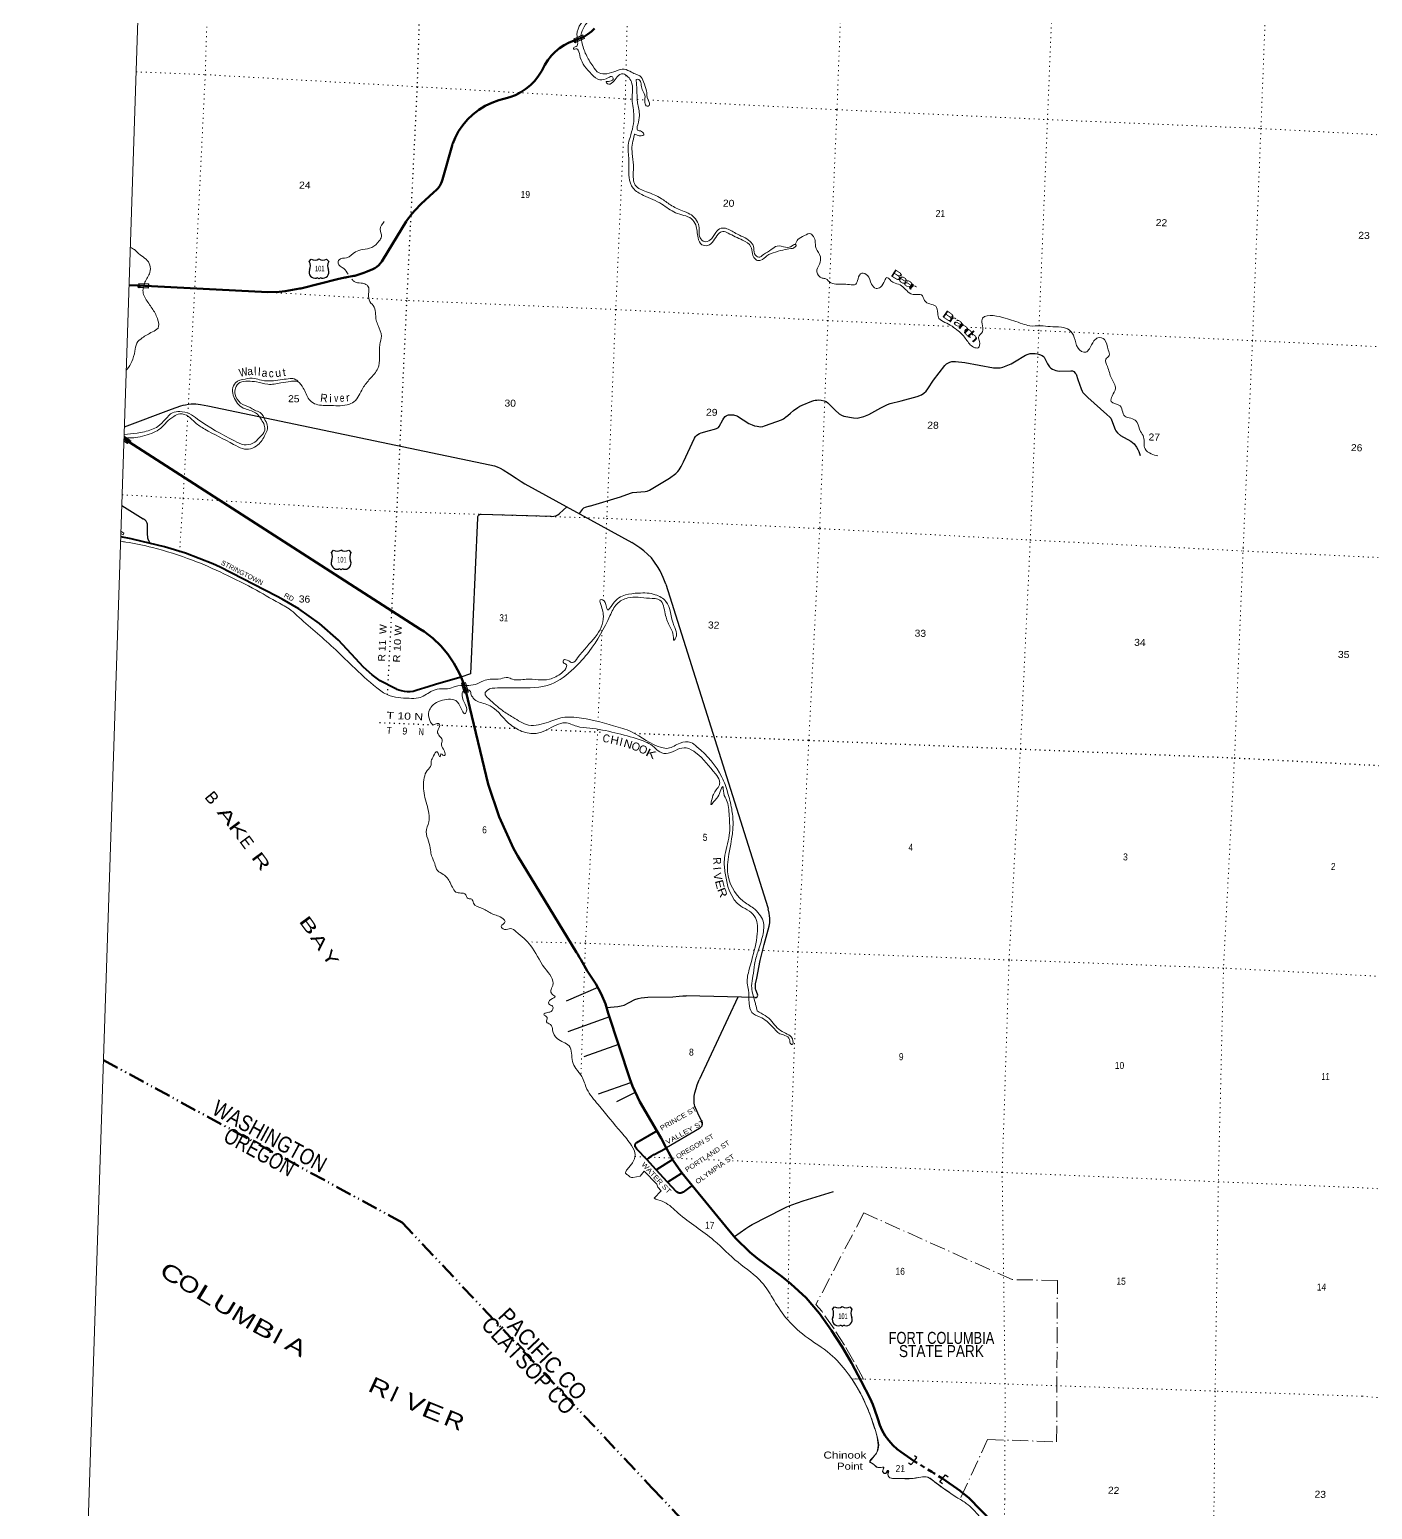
# Model space of a CAD drawing. Header units: feet. Extents: x -762378 to -505285, y -497909 to -353855.
# Drawn here: x -762378 to -728834, y -446246 to -409273 of the extents above; entities that cross this region are included whole.
import ezdxf
from ezdxf.enums import TextEntityAlignment as Align

# ---------------------------------------------------------------- set-up
doc = ezdxf.new("R2010")
doc.units = ezdxf.units.FT
doc.header["$LTSCALE"] = 80
doc.header["$PDMODE"] = 32
doc.header["$PDSIZE"] = 40
for name, pattern in [('DASH_DOUBLE_DOT', [9.2, 5, -1.2, 0.3, -1.2, 0.3, -1.2]), ('DOT_DASHED', [7.7, 5, -1.2, 0.3, -1.2]), ('DOTTED', [1.5, 0.3, -1.2]), ('SHORT_DASHED', [2.7, 1.5, -1.2])]:
    doc.linetypes.add(name, pattern=pattern)
for name, color, linetype, lineweight in [('10', 7, 'DASH_DOUBLE_DOT', 70), ('16', 7, 'Continuous', 25), ('20', 7, 'Continuous', 70), ('26', 7, 'Continuous', 40), ('29', 7, 'Continuous', 25), ('36', 7, 'Continuous', 13), ('39', 7, 'Continuous', 13), ('4', 7, 'Continuous', 13), ('44', 7, 'DOT_DASHED', 13), ('55', 7, 'DOTTED', 100), ('57', 7, 'Continuous', 13), ('6', 7, 'DOTTED', 25), ('7', 7, 'DOTTED', 13)]:
    doc.layers.add(name, color=color, linetype=linetype, lineweight=lineweight)
for name, color, linetype in [('12', 7, 'Continuous'), ('27', 7, 'Continuous'), ('41', 7, 'Continuous'), ('42', 7, 'Continuous')]:
    doc.layers.add(name, color=color, linetype=linetype)

msp = doc.modelspace()

# ---------------------------------------------------------------- linework, layer by layer
at = {"layer": '10'}
for points in [[(-760532.23, -435021.66), (-753074.72, -439073.35), (-746830.91, -445703.24)], [(-746830.91, -445703.24), (-742837.59, -449925.25), (-729348.9, -451678)]]:
    msp.add_lwpolyline(points, dxfattribs=at)
at = {"layer": '16'}
for p, q in [((-755392.61, -415068.22), (-755341.3, -415009.46)), ((-755149.54, -415003.49), (-755149.82, -415003.69)), ((-754957.45, -415009.37), (-754906.06, -415068.22)), ((-754839.44, -422340.03), (-754788.13, -422281.27)), ((-754596.37, -422275.3), (-754596.65, -422275.5)), ((-754404.28, -422281.18), (-754352.89, -422340.03)), ((-742321.02, -441241.19), (-742269.71, -441182.43)), ((-742077.95, -441176.46), (-742078.23, -441176.66)), ((-741885.86, -441182.34), (-741834.47, -441241.19))]:
    msp.add_line(p, q, dxfattribs=at)
for centre, radius, start, end in [((-755585.59, -415178.85), 222.05, 332.97043, 29.75871), ((-755250.22, -414851.8), 182.07, 239.97227, 303.45418), ((-755048.44, -414852.3), 181.52, 236.33975, 300.08743), ((-755048.45, -414851.8), 182.07, 236.54582, 236.59441), ((-754713.09, -415178.85), 222.05, 150.24129, 207.02957), ((-755246.4, -415333.75), 151.42, 159.09177, 283.81923), ((-755052.28, -415333.75), 151.42, 256.18077, 20.90823), ((-754693.23, -422605.56), 151.42, 159.09177, 283.81923), ((-755032.42, -422450.66), 222.05, 332.97043, 29.75871), ((-754697.05, -422123.61), 182.07, 239.97227, 303.45418), ((-754495.27, -422124.11), 181.52, 236.33975, 300.08743), ((-754495.28, -422123.61), 182.07, 236.54582, 236.59441), ((-754499.11, -422605.56), 151.42, 256.18077, 20.90823), ((-754159.92, -422450.66), 222.05, 150.24129, 207.02957), ((-742514, -441351.82), 222.05, 332.97043, 29.75871), ((-742178.63, -441024.77), 182.07, 239.97227, 303.45418), ((-741976.85, -441025.27), 181.52, 236.33975, 300.08743), ((-741976.86, -441024.77), 182.07, 236.54582, 236.59441), ((-741641.5, -441351.82), 222.05, 150.24129, 207.02957), ((-742174.81, -441506.72), 151.42, 159.09177, 283.81923), ((-741980.69, -441506.72), 151.42, 256.18077, 20.90823)]:
    msp.add_arc(centre, radius, start, end, dxfattribs=at)
for centre, major_axis, start_param, end_param in [((-755191.06, -415532.57), (-19.56, 51.67), 4.95877769, 6.28318531), ((-755107.61, -415532.57), (19.56, 51.67), 0, 1.32637542), ((-754637.89, -422804.38), (-19.56, 51.67), 4.95877769, 6.28318531), ((-754554.44, -422804.38), (19.56, 51.67), 0, 1.32637542), ((-742119.47, -441705.54), (-19.56, 51.67), 4.95877769, 6.28318531), ((-742036.02, -441705.54), (19.56, 51.67), 0, 1.32637542)]:
    msp.add_ellipse(centre, major_axis=major_axis, ratio=0.929097, start_param=start_param, end_param=end_param, dxfattribs=at)
at = {"layer": '20', "linetype": 'SHORT_DASHED'}
msp.add_line((-739567.79, -445477.49), (-739572.22, -445474.73), dxfattribs=at)
at = {"layer": '20'}
for points in [[(-759892.66, -415655.3), (-759654.49, -415667.45), (-756428.19, -415831.92), (-756146.27, -415822.66), (-755994.2, -415805.31), (-755625.01, -415744.01), (-755603.4, -415739.18), (-754684.9, -415508.53), (-754500.55, -415469.5), (-754475.85, -415464.27), (-754450.55, -415459.75), (-754281.64, -415429.52), (-754281.4, -415429.46), (-754256.54, -415423.48), (-754231.4, -415415.65), (-754029.69, -415352.81), (-753942.59, -415318.53), (-753805.83, -415258.24), (-753753.12, -415230.08), (-753703.63, -415196.58), (-753657.93, -415158.08), (-753616.49, -415115.01), (-753579.79, -415067.85), (-753553.85, -415027.1), (-752971.11, -414071.84), (-752959.04, -414053.35), (-752822.56, -413869.51), (-752757.15, -413794.01), (-752599.41, -413625.99), (-752286.87, -413344.08), (-752276.02, -413335.24), (-752222.84, -413286.12), (-752175.1, -413231.71), (-752133.3, -413172.61), (-752097.91, -413109.46), (-752080.07, -413067.96), (-752069.28, -413042.88), (-752062.33, -413017.96), (-751826.13, -412170.94), (-751819.15, -412145.91), (-751808.89, -412120.94), (-751748.82, -411974.81), (-751660.97, -411811.97), (-751556.59, -411659.21), (-751436.81, -411518.19), (-751302.94, -411390.47), (-751156.46, -411277.44), (-750998.96, -411180.34), (-750832.18, -411100.24), (-750657.94, -411038.01), (-750527.57, -411004.36), (-750381.92, -410963.69), (-750241.32, -410908.02), (-750107.31, -410837.95), (-749981.35, -410754.27), (-749864.83, -410657.87), (-749759.03, -410549.83), (-749665.1, -410431.31), (-749584.08, -410303.63), (-749525.95, -410188.79), (-749504.54, -410149.76), (-749429.52, -410032.91), (-749342.69, -409924.55), (-749245.01, -409825.86), (-749137.55, -409737.92), (-749021.48, -409661.69), (-748898.09, -409598.02), (-748533.2, -409450.4), (-748435.94, -409390.99), (-748345.43, -409321.74), (-748262.64, -409243.41)], [(-751600.26, -425452.72), (-751645.8, -425342.86), (-751776.36, -425102.57), (-751931.32, -424877.25), (-752108.99, -424669.36), (-752307.41, -424481.18), (-752524.42, -424314.78), (-752620.15, -424252.07), (-760019.49, -419495.89)], [(-746706.66, -436788.42), (-747131.79, -436058.83), (-747315.95, -435671.52), (-747386.12, -435489.34), (-747922.52, -433844.32), (-747994.67, -433613.57), (-748098.06, -433367.36), (-748234.93, -433116.09), (-748448.85, -432792.11), (-748450.16, -432790.06), (-748609.45, -432508.13), (-748624.22, -432481.99), (-748637.5, -432458.13), (-748683.51, -432377.61), (-748697.93, -432352.36), (-748713.06, -432327.61), (-750182.7, -429922.58), (-750287.41, -429737.15), (-750651.01, -428937.95), (-750923.66, -428124.66), (-751426.65, -426010.14), (-751468.17, -425839.57), (-751535.18, -425603.53), (-751600.26, -425452.72)], [(-746473.83, -437214.49), (-746599.52, -436972.3), (-746706.66, -436788.42)], [(-746317.45, -437501.49), (-746421.89, -437318.65), (-746435.95, -437290.31), (-746445.5, -437269.09), (-746473.83, -437214.49)], [(-746080.94, -437833.68), (-746128.15, -437775.6), (-746286.99, -437554.82), (-746317.45, -437501.49)], [(-740283.7, -445036.68), (-740614.81, -444804.1), (-740702.56, -444738.56), (-740814.44, -444638.03), (-740915.2, -444526.36), (-741003.73, -444404.77), (-741079.07, -444274.59), (-741140.39, -444137.25), (-741190.26, -443983.33), (-741270.3, -443738.52), (-741312.82, -443622.54), (-741383.87, -443472.69), (-741606.65, -443040.07), (-741850.11, -442583.08), (-742082.8, -442183.18), (-742344.64, -441774.35), (-742642.2, -441350.57), (-742982.43, -440960.22), (-743361.59, -440607.57), (-743586.26, -440430.35), (-744197.41, -439972.78), (-744384.17, -439821.94), (-744743.22, -439467.12), (-744917.74, -439264.6), (-745822.42, -438151.69), (-746080.94, -437833.68)], [(-738913.43, -445958.51), (-739113.33, -445794.26), (-739127.71, -445783.07), (-739572.22, -445474.73)], [(-737726.68, -447177.41), (-738913.43, -445958.51)]]:
    msp.add_lwpolyline(points, dxfattribs=at)
at = {"layer": '20', "linetype": 'SHORT_DASHED'}
msp.add_lwpolyline([(-739572.22, -445474.73), (-739787.67, -445340.36), (-739811.98, -445325.19), (-739837.67, -445309.4), (-740253.34, -445053.82), (-740283.7, -445036.68)], dxfattribs=at)
at = {"layer": '26'}
for p, q in [((-746725.81, -437761.06), (-746961.18, -437507.51)), ((-746440.18, -438068.75), (-746725.81, -437761.06))]:
    msp.add_line(p, q, dxfattribs=at)
for points in [[(-751600.26, -425452.72), (-751633.42, -425462.23), (-752237.55, -425635.45), (-752425.19, -425691.24), (-752693.7, -425781.29), (-752718.58, -425789.63), (-752743.7, -425795.97), (-752798.92, -425808.48), (-752870.36, -425816.95), (-752942.3, -425817.9), (-753013.94, -425811.33), (-753084.5, -425797.31), (-753153.21, -425775.99), (-753194.31, -425758.34), (-753219.19, -425747.66), (-753244.31, -425734.81), (-753616.93, -425544.17), (-753819.86, -425397.85), (-754039.73, -425204.32), (-754238.16, -424988.87), (-754665.33, -424526.08), (-755138.53, -424110.49), (-755652.58, -423746.63), (-756070.23, -423505.55), (-756212.29, -423430.06), (-757616.09, -422706.57), (-757802.68, -422619.53), (-758480.29, -422357.3), (-759010.19, -422192.09), (-759773.55, -422010.07), (-759840.5, -421998.08), (-760100.67, -421949.6)], [(-746961.18, -437507.51), (-747205.46, -437244.35), (-747228.71, -437219.31), (-747245.42, -437194.35), (-747246.11, -437192.98), (-747249.55, -437183.87), (-747252.01, -437174.46), (-747253.48, -437164.84), (-747253.94, -437155.11), (-747253.37, -437145.4), (-747251.8, -437135.79), (-747249.22, -437126.4), (-747245.68, -437117.34), (-747241.22, -437108.69), (-747235.87, -437100.56), (-747229.7, -437093.03), (-747222.78, -437086.18), (-747215.18, -437080.1), (-747206.99, -437074.85), (-746734.07, -436804.11), (-746706.66, -436788.42)], [(-746961.18, -437507.51), (-746936.41, -437486.71), (-746904.97, -437460.31), (-746846.44, -437416.16), (-746783.61, -437378.38), (-746776.39, -437374.59), (-746493.97, -437225.15), (-746473.83, -437214.49)], [(-746725.81, -437761.06), (-746699.67, -437744.45), (-746343.95, -437518.33), (-746317.45, -437501.49)], [(-746440.18, -438068.75), (-746414.64, -438052.04), (-746105.01, -437849.43), (-746080.94, -437833.68)], [(-745822.42, -438151.69), (-745850.54, -438172.49), (-746053.06, -438322.27), (-746053.89, -438322.79), (-746066.46, -438329.75), (-746079.7, -438335.36), (-746093.45, -438339.55), (-746107.56, -438342.28), (-746121.88, -438343.53), (-746136.25, -438343.27), (-746150.51, -438341.51), (-746164.51, -438338.27), (-746178.1, -438333.58), (-746191.12, -438327.5), (-746203.44, -438320.09), (-746214.91, -438311.43), (-746440.18, -438068.75)]]:
    msp.add_lwpolyline(points, dxfattribs=at)
at = {"layer": '29'}
for p, q in [((-750005.96, -420621.77), (-747331.92, -422088.66)), ((-748391.08, -421176.9), (-747620.89, -420945.43)), ((-760075.41, -421166.37), (-759537.86, -421492.84)), ((-749347.81, -421441.88), (-751097.09, -421390.22)), ((-748186.1, -433203.14), (-748973.11, -433544.66)), ((-744254.06, -433457.8), (-745977.02, -433411.05)), ((-744687.57, -433446.71), (-745648.87, -435514.77)), ((-747894.5, -433938.47), (-748931.62, -434311.04)), ((-747670.38, -434628.62), (-748534.75, -434941.32)), ((-747365.14, -435588.8), (-748176.41, -435872.09)), ((-747252.46, -435825.96), (-747714.46, -436063.34)), ((-745647.05, -436728.57), (-746468.97, -437211.92))]:
    msp.add_line(p, q, dxfattribs=at)
for points in [[(-741113.96, -418727.12), (-740948.96, -418638.81), (-740879.6, -418612.52), (-740602.16, -418545.23), (-740207, -418444.3), (-740099.81, -418401.19), (-740038.85, -418359.14), (-739984.2, -418310.77), (-739937.96, -418250.84), (-739795.03, -418032.15), (-739517.59, -417662.05), (-739471.35, -417622.1), (-739425.11, -417595.81), (-739389.37, -417580.05), (-739341.03, -417569.53), (-739250.65, -417569.53), (-739013.14, -417594.76), (-738298.5, -417720.93), (-738168.18, -417727.24), (-738130.34, -417721.99), (-738063.09, -417704.11), (-737861.31, -417620), (-737775.13, -417572.69), (-737499.78, -417409.72), (-737432.52, -417381.33), (-737382.08, -417368.72), (-737340.04, -417364.51), (-737255.97, -417367.66), (-737197.11, -417375.03), (-737146.67, -417387.64), (-737079.41, -417418.13), (-737052.08, -417442.32), (-737037.37, -417461.24), (-736953.29, -417620), (-736896.54, -417697.81), (-736862.91, -417729.35), (-736827.18, -417754.58), (-736745.21, -417790.33), (-736703.17, -417800.85), (-736659.03, -417805.04), (-736364.77, -417796.63), (-736326.94, -417802.95), (-736295.41, -417815.57), (-736255.47, -417855.51), (-736236.55, -417882.86), (-736188.21, -418015.33), (-736112.54, -418250.84), (-736087.33, -418303.42), (-736064.21, -418337.06), (-735994.84, -418419.07), (-735946.5, -418465.34), (-735465.16, -418890.09), (-735393.7, -418954.24), (-735366.38, -418983.68), (-735347.46, -419024.67), (-735262.84, -419262.07), (-735243.92, -419298.88), (-735200.33, -419349.57), (-735128.86, -419411.59), (-734864.03, -419557.75), (-734826.19, -419588.23), (-734788.36, -419625.04), (-734725.3, -419709.15), (-734691.67, -419765.93), (-734666.45, -419815.33), (-734632.82, -419916.27)], [(-747620.89, -420945.43), (-747364.95, -420852.01), (-747318.71, -420838.35), (-746999.22, -420813.11), (-746948.78, -420803.64), (-746896.23, -420780.51), (-746805.85, -420729), (-746393.88, -420476.66), (-746234.14, -420363.11), (-746181.59, -420314.74), (-746150.06, -420274.79), (-746097.51, -420188.58), (-746040.77, -420072.92), (-745771.73, -419484.14), (-745743.35, -419443.66), (-745719.18, -419415.8), (-745687.65, -419391.09), (-745645.61, -419366.38), (-745598.32, -419350.08), (-745393.39, -419290.68), (-745267.27, -419257.03), (-745221.03, -419242.84), (-745197.91, -419230.75), (-745170.59, -419213.4), (-745149.57, -419189.74), (-745057.09, -419021.52), (-745032.91, -418978.41), (-745000.33, -418940.56), (-744975.11, -418919.53), (-744947.79, -418903.76), (-744919.41, -418898.5), (-744874.22, -418896.4), (-744794.35, -418900.61), (-744768.08, -418904.81), (-744737.6, -418912.17), (-744713.43, -418920.58), (-744692.41, -418932.15), (-744409.71, -419114.04), (-744330.88, -419148.74), (-744265.72, -419171.87), (-744204.77, -419184.49), (-744122.8, -419195), (-744065, -419189.74), (-744017.7, -419176.08), (-743854.81, -419114.04), (-743597.33, -419021.52), (-743547.93, -418995.76), (-743510, -418972.76), (-743494.24, -418960.14), (-743437.58, -418916.38), (-743372.43, -418855.4), (-743291.03, -418787.28), (-743190.61, -418715.04), (-743134.91, -418683.49), (-743081.32, -418659.83), (-742840.65, -418559.96), (-742791.26, -418543.65), (-742753.43, -418533.67), (-742712.44, -418528.93), (-742673.56, -418526.83), (-742604.19, -418531.57), (-742530.63, -418545.76), (-742475.98, -418567.31), (-742433.94, -418597.28), (-742257.38, -418777.59), (-742154.39, -418871.17), (-742099.74, -418907.97), (-742038.79, -418928.99), (-741793.92, -418974.21), (-741702.49, -418979.46), (-741634.18, -418965.8), (-741537.49, -418936.36), (-741416.63, -418886.94), (-741113.96, -418727.12)], [(-760009.41, -419199.26), (-758829.84, -418759.48), (-758604.23, -418677.06)], [(-758604.23, -418677.06), (-758539.42, -418658.62), (-758484.77, -418647.06), (-758405.96, -418632.34), (-758340.8, -418624.46), (-758278.8, -418623.93), (-758223.1, -418626.03), (-758166.35, -418630.24), (-758110.37, -418636.81)], [(-758110.37, -418636.81), (-757925.38, -418669.53), (-750878.42, -420143.4)], [(-750878.42, -420143.4), (-750767.9, -420174.7), (-750698.54, -420197.83), (-750620.77, -420231.47), (-750549.31, -420271.43), (-750393.77, -420372.36), (-750221.42, -420483.8), (-750097.42, -420567.91), (-750005.96, -420621.77)], [(-751192.89, -421467.53), (-751365.02, -425369.27), (-751608.42, -425455.06)], [(-751097.09, -421390.22), (-751124.69, -421391.92), (-751138.88, -421393.77), (-751152.01, -421399.81), (-751165.15, -421409.54), (-751173.03, -421418.21), (-751183.01, -421431.62), (-751189.85, -421448.17), (-751192.89, -421467.53)], [(-749347.81, -421441.88), (-749281.86, -421432.92), (-749229.32, -421420.31), (-749180.97, -421395.07), (-749136.83, -421361.43), (-748957.47, -421196.94)], [(-748391.08, -421176.9), (-748501.02, -421214.75), (-748537.8, -421231.05), (-748561.97, -421248.4), (-748577.74, -421264.7), (-748647.39, -421367.04)], [(-759369.19, -422106.49), (-759410.61, -422029.32), (-759420.07, -422004.09), (-759425.33, -421976.75), (-759433.74, -421856.89), (-759433.74, -421650.82), (-759436.89, -421627.16), (-759443.19, -421604.03), (-759469.47, -421558.3), (-759494.69, -421528.33), (-759537.86, -421492.84)], [(-746487.98, -423129.03), (-746547.32, -422962.18), (-746580.95, -422884.38), (-746627.19, -422791.85), (-746675.53, -422709.84), (-746782.73, -422554.24), (-746845.78, -422474.33), (-746938.27, -422377.6), (-747032.85, -422293.49), (-747133.74, -422217.79), (-747331.92, -422088.66)], [(-746487.98, -423129.03), (-743937.61, -431210.79), (-743930.95, -431237.01)], [(-744254.06, -433457.8), (-744227.87, -433453.11), (-744206.86, -433436.3), (-744196.35, -433421.57), (-744190.05, -433394.24), (-744192.14, -433368.99), (-744236.29, -433268.07), (-744241.54, -433243.88), (-744244.69, -433209.18), (-744244.69, -433172.38), (-744240.49, -433116.67), (-744211.07, -432973.68), (-744126.99, -432532.09), (-744030.31, -432132.56), (-743904.19, -431669.94), (-743895.78, -431634.71), (-743889.48, -431591.08), (-743885.27, -431540.08), (-743887.38, -431476.48), (-743893.67, -431418.12), (-743904.19, -431350.31), (-743930.95, -431237.01)], [(-747954.84, -433702.85), (-747680.26, -433682.32), (-747600.39, -433667.6), (-747528.92, -433644.47), (-747396.5, -433579.28), (-747259.88, -433509.89), (-747175.8, -433480.45), (-747098.03, -433465.73), (-746934.08, -433451.01), (-746305.61, -433436.29), (-746147.97, -433419.47), (-746059.69, -433411.06), (-745977.02, -433411.05)], [(-745647.05, -436728.57), (-745606.58, -436699.11), (-745592.02, -436681.49), (-745580.29, -436659.7), (-745574.15, -436637.33), (-745569.95, -436613.15), (-745569.95, -436591.07), (-745576.25, -436566.37), (-745649.81, -436423.38), (-745746.51, -436212.56), (-745761.21, -436168.94), (-745769.63, -436134.24), (-745776.99, -436093.23), (-745780.13, -436013.33), (-745780.13, -435967.6), (-745775.93, -435924.49), (-745759.11, -435836.69), (-745730.74, -435725.77), (-745700.26, -435634.82), (-745648.87, -435514.77)], [(-744766.94, -439430.24), (-744488.51, -439224.89), (-744408.64, -439173.37), (-744328.77, -439128.16), (-743559.47, -438732.82), (-743458.57, -438688.66), (-743336.66, -438638.19), (-743050.8, -438535.16), (-742294.11, -438303.84)]]:
    msp.add_lwpolyline(points, dxfattribs=at)
at = {"layer": '36'}
msp.add_lwpolyline([(-760097.62, -421861.57), (-760044.78, -421894.96), (-760020.59, -421857.26), (-760100.76, -421806.2)], dxfattribs=at)
at = {"layer": '39'}
msp.add_lwpolyline([(-747312.84, -437956.28), (-747122.93, -437917.25), (-747025.21, -437795.37), (-746705.38, -438122.79), (-746687.89, -438196.98), (-746600.53, -438284.92), (-746774.39, -438473.03), (-746734.73, -438492.18)], dxfattribs=at)
for points in [[(-749540.85, -399879.19), (-749466.86, -400273.85), (-749433.24, -400515.79), (-749389.2, -400743.95), (-749390.54, -401163.7), (-749333.88, -401518.74), (-749246.27, -401695.86), (-749181.5, -401826.16), (-749252.26, -401916.64), (-749405.05, -401920.53), (-749468.36, -401884.66), (-749531.02, -401824.71), (-749578.88, -401885.68), (-749652.1, -402140.79), (-749758.58, -402511.49), (-749744.99, -402750.87), (-749623.76, -403095.61), (-749610.72, -403578.02), (-749593.44, -403829.55), (-749431.02, -404137.25), (-749227.32, -404478.2), (-748989.59, -404749.78), (-748991.35, -404962.64), (-749098.97, -405301.17), (-749182.44, -405564.03), (-749293.43, -405878.37), (-749317.82, -406185.02), (-749298.19, -406350.25), (-749281.45, -406547.54), (-749370.24, -406858.46), (-749465.43, -407183.27), (-749443.05, -407394.78), (-749256.1, -407687.07), (-749031.55, -407851.84), (-748763.31, -407887.24), (-748559.96, -407944.98), (-748394.6, -408069.97), (-748245.68, -408282.9), (-748229.43, -408498.26), (-748249.84, -408584.07), (-748293.84, -408576.85), (-748364.15, -408576.95), (-748329.49, -408632.12), (-748285.44, -408711.65), (-748377.53, -408847.74), (-748610.1, -409126.65), (-748703.93, -409401.28), (-748699.44, -409463.05)], [(-748604.13, -409422.65), (-748592.1, -409352.09), (-748488.18, -409150.04), (-748395.67, -409072.21), (-748333.82, -409087.95), (-748288.67, -409053.02), (-748292.95, -408988.63), (-748201.3, -408868.59), (-748105.74, -408678.37), (-748089.33, -408443.81), (-748106.73, -408270.61), (-748070.49, -408267.57), (-748034.24, -408264.54), (-748093.92, -408168.52), (-748193.9, -408077.43), (-748440.48, -407835.74), (-748703.02, -407738.23), (-749036.69, -407670.93), (-749282.89, -407489.51), (-749353.62, -407282.72), (-749218.6, -406971.04), (-749121.34, -406644.28), (-749085.52, -406508.67), (-749062.57, -406477.15), (-748994.1, -406545.29), (-748827.34, -406841.06), (-748751.02, -406989.75), (-748642.78, -406998.71), (-748527.6, -407048.04), (-748456.8, -407104.19), (-748417.84, -407075.12), (-748487.93, -406992.87), (-748644.78, -406924.34)], [(-748699.44, -409463.05), (-748690.76, -409582.4), (-748688.55, -409648.75), (-748721.97, -409696.04), (-748780.79, -409716.54), (-748793.98, -409758.36), (-748711.51, -409754.58), (-748678.14, -409783.6), (-748620.86, -409967.93), (-748338.88, -410385.33), (-748131.85, -410529.53), (-747919.37, -410473.03), (-747820.35, -410451.62), (-747799.3, -410490.35), (-747881.67, -410564.44), (-747976.46, -410577.94), (-747941.69, -410629.09), (-747807.94, -410586.53), (-747701.8, -410450.82), (-747553.18, -410378.52), (-747430.63, -410452.15), (-747345.67, -410578.98), (-747325.47, -411019.4), (-747280.21, -411424.35), (-747377.27, -411966.03), (-747424.76, -412161.58), (-747406.35, -412519.6), (-747404.44, -412967.55), (-747301.16, -413233.47), (-747044.92, -413415.17), (-746582.78, -413634.59), (-746241.09, -413850.74), (-746031.89, -413914.66), (-745845.36, -414000.07), (-745737.02, -414153.65), (-745679.43, -414474.57), (-745583.69, -414647.89), (-745439.53, -414665.86), (-745293.84, -414553.32), (-745174.67, -414381.81), (-745058.4, -414316.68), (-744930.95, -414358.3), (-744568.1, -414534.85), (-744361.56, -414697.12), (-744322.08, -414870.93), (-744217.92, -415030.42), (-744111.52, -415033.31), (-743959.92, -414924.94), (-743742.4, -414830.42), (-743499.59, -414766.71), (-743318.05, -414739.5)], [(-743318.05, -414739.5), (-743242.35, -414689.33), (-743229.38, -414655.54), (-743275.23, -414642.24), (-743332.47, -414678.85), (-743492.04, -414710.67), (-743704.19, -414680.81), (-743849.28, -414771.28), (-744047.49, -414894.45), (-744163.82, -414961.59), (-744265.87, -414872.45), (-744293.2, -414694.96), (-744380.05, -414564.06), (-744738.23, -414363.53), (-744991.98, -414238.14), (-745104.45, -414237.09), (-745237.83, -414339.93), (-745381.62, -414530.85), (-745519.28, -414569.3), (-745627.13, -414471.97), (-745659.49, -414183.87), (-745744.93, -414000.78), (-745882.3, -413880.56), (-746070.99, -413801.13), (-746368.25, -413650.45), (-746603.01, -413491.43), (-746964.18, -413326.98), (-747248.85, -413156.56), (-747294.9, -413002.66), (-747293.56, -412657.23), (-747323.97, -412371.19), (-747328.24, -412158.17), (-747282.48, -411952.53), (-747258.49, -411882.88), (-747202.99, -411910.5), (-747098.93, -411925.38), (-747038.05, -411902.93), (-747091.92, -411815.1), (-747191.53, -411784.27), (-747187.94, -411651.81), (-747143.48, -411420.02), (-747191.03, -411099.37), (-747207.93, -410759.47), (-747224.35, -410550.14), (-747221.53, -410520.09), (-747161.3, -410521.72), (-747101.85, -410625.77), (-747075.65, -410771.1), (-747009.04, -410907.48), (-747010.09, -411094.24), (-746950.36, -411188.26), (-746903.75, -411173.45), (-746927.94, -411028.18), (-746970.02, -410802.08), (-747040.37, -410581.24), (-747130.69, -410430.16), (-747218.1, -410393.64), (-747341.2, -410340.09), (-747521.92, -410262.88), (-747730.11, -410309.45), (-747956.91, -410375.6), (-748151.25, -410356.27), (-748311.24, -410181.2), (-748478.38, -409899.49), (-748580.24, -409581.39), (-748604.13, -409422.65)], [(-754423.86, -415386.92), (-754529.74, -415244.72), (-754670.79, -415112.34), (-754646.31, -415024.63), (-754458.09, -414973.5), (-754239.21, -414828.8), (-754052.78, -414769.58), (-753832.33, -414715.31), (-753643.06, -414551.73), (-753589.94, -414444.71), (-753619.22, -414265.15), (-753517.41, -414067.06)], [(-743250.95, -414645.09), (-743185.48, -414518.14), (-743024.11, -414420.08), (-742864.16, -414374.21), (-742817.01, -414413.65), (-742756.2, -414541.84), (-742731.48, -414741.35), (-742622.55, -414947.17), (-742649.64, -415131.22), (-742711.24, -415328.4), (-742578.76, -415480.62), (-742490.92, -415501.08), (-742361.04, -415601.02), (-742195.13, -415631.63), (-742070.55, -415630.99), (-741898.18, -415645.71), (-741737.15, -415634.02), (-741683.2, -415496.89), (-741587.05, -415358.9), (-741449.94, -415414.84), (-741343.3, -415630.64), (-741233.76, -415740.07), (-741122.32, -415704.93), (-741015.36, -415539.11), (-740963.21, -415468.22), (-740882.38, -415524.65), (-740793.89, -415595.34), (-740632.7, -415651.93), (-740367.46, -415872.03), (-740241.53, -415895.54), (-740099.05, -415901.41), (-740018.5, -416042.19), (-739886.23, -416128.13), (-739743.1, -416184.23), (-739691.68, -416362.38), (-739662.94, -416487.69), (-739512.98, -416588.17), (-739179.27, -416802.09), (-738982.07, -417012.32), (-738794.52, -417208.22), (-738678.36, -417221.41), (-738650.13, -417069.53), (-738671.17, -416956.48), (-738575.13, -416822.5), (-738583.73, -416621.42), (-738569.94, -416483.2), (-738307.06, -416420.03), (-738003.45, -416484.51), (-737577.27, -416622.61), (-737393.84, -416673.79), (-737114.63, -416675.34), (-736886.1, -416693.59), (-736599.14, -416705.39), (-736408.22, -416776.86), (-736280.73, -416965.1), (-736187.44, -417228.74), (-735995.43, -417334.38), (-735902.7, -417248.52), (-735790.91, -417052.71), (-735690.31, -416973.09), (-735526.84, -417019.7), (-735433.38, -417277.32), (-735407.03, -417416.63), (-735493.9, -417508.67), (-735454.53, -417686.49), (-735354.13, -417984.47), (-735248.57, -418240.41), (-735338.05, -418428.8), (-735357.81, -418564.84), (-735131.79, -418675.42), (-735071.8, -418833.71), (-734994.66, -418952.3), (-734823.05, -418995.12), (-734713.13, -419090.49), (-734624.82, -419315.84), (-734548.23, -419454.5), (-734514.07, -419750.68), (-734358.69, -419873.4), (-734197.34, -419923.97)], [(-759862.83, -414717.55), (-759760.3, -414771.38), (-759619.19, -414901.75), (-759469.4, -415008.25), (-759373.05, -415159.49), (-759373.94, -415340.24), (-759499.13, -415585.9), (-759535.82, -415726.4)], [(-755676.81, -418062.74), (-755540.87, -418230.09), (-755391.91, -418515.33), (-755262.13, -418619.28), (-754905.73, -418663.09), (-754447.31, -418649.42), (-754276.45, -418571.71), (-754054.35, -418234.27), (-753875.22, -418000.12), (-753679.33, -417740.31), (-753635.63, -417462.3), (-753628.98, -417143.13), (-753591.04, -416929.24), (-753670.39, -416670), (-753720.89, -416532.04), (-753733.19, -416393.12), (-753772.29, -416205.27), (-753875.1, -416069.91), (-753908.12, -415880.21), (-753924.98, -415686.94), (-753975.98, -415641.37), (-754097.56, -415605.93), (-754271.29, -415567.07), (-754328.92, -415506.23)], [(-759535.82, -415726.4), (-759544.07, -415761.43), (-759464.77, -416022.68), (-759298.66, -416268.22), (-759173.25, -416532.73), (-759170.55, -416729.64), (-759311.84, -416828.24), (-759564.97, -416976.03), (-759697.09, -417107.02), (-759746.81, -417310.54), (-759826.05, -417565.48), (-759942.76, -417759.49), (-759967.87, -417787.27)], [(-756584.53, -419022.09), (-756686.69, -418884.67), (-756889.72, -418780.35), (-757041, -418727.67), (-757278.51, -418448.07), (-757307.68, -418264.5), (-757230.79, -418095.86), (-756993.24, -418003.89), (-756757.92, -417987.49), (-756589.17, -418031.14), (-756281.24, -418047.31), (-755867.9, -417992.24), (-755724.02, -418020.25), (-755678.88, -418059.64), (-755723.1, -418060.45), (-755863.79, -418062.65), (-756099.92, -418102.44), (-756428.23, -418133.71), (-756707.8, -418071.89), (-756924.45, -418059.98), (-757122.16, -418090.77), (-757234.43, -418230.33), (-757242.75, -418388.78), (-757107.94, -418603.34), (-756869.43, -418716.96), (-756757.86, -418780.35), (-756622.2, -418841.47), (-756492.96, -419038.24)], [(-756492.96, -419038.24), (-756432.83, -419192.08), (-756490.41, -419389.36), (-756674.2, -419647.5), (-756861.78, -419748.86), (-757056.45, -419741.57), (-757280.63, -419637.07), (-758003.56, -419255.91), (-758242.17, -419090.76), (-758410.78, -418937.56), (-758626.07, -418875.48), (-758778.43, -418937.62), (-758955.1, -419081.46), (-759107.95, -419235.99), (-759281.53, -419339.74), (-759500.52, -419414.14), (-759735.02, -419468.03), (-759899.91, -419473.6), (-760019.39, -419485.08)], [(-760016.57, -419389.34), (-759693.77, -419354.67), (-759331.77, -419266.07), (-759174.96, -419187.97), (-758985.26, -419008.34), (-758810.1, -418846.38), (-758624.49, -418817.27), (-758388.75, -418865.85), (-758181.56, -419004.03), (-757260.17, -419549.25), (-757021.66, -419644.09), (-756797.63, -419605.98), (-756637.18, -419467.73), (-756503.64, -419284.56), (-756516.16, -419153.67), (-756584.53, -419022.09)], [(-760104.36, -422055.17), (-760094.17, -422057.3), (-759973.7, -422076.35), (-759307.24, -422213.26), (-758311.34, -422529.52), (-757522.97, -422868.26), (-756710.51, -423281.97), (-756055.56, -423651.23), (-755895.4, -423745.97), (-755702.92, -423907.85), (-754788.71, -424718), (-754316.78, -425168.67), (-753704.92, -425719.54), (-753428.5, -425897.77), (-752898.37, -425980.44), (-752660.99, -425968.81), (-752351.44, -425814.51), (-752140.6, -425743.91), (-751935.67, -425743.45), (-751747.23, -425684.29), (-751459.78, -425662.02)], [(-751459.78, -425662.02), (-751249.69, -425635.52), (-751042.26, -425542.73), (-750870.48, -425505.21), (-750604.95, -425492.33), (-750435.39, -425462.79), (-750315.98, -425504.19), (-749972.43, -425503.47), (-749391.88, -425505.16), (-749088.3, -425348.7), (-748963.28, -425183.38), (-748964.14, -425141.17), (-749046.88, -425080.68), (-749041.45, -425028.61), (-748911.39, -425048.2), (-748820.03, -425086.84), (-748688.23, -424967.89), (-748045.25, -423926.84), (-748069.16, -423771.53), (-748124.48, -423589.26), (-748124.7, -423522.97), (-748064.31, -423518.59), (-747968.78, -423699.94), (-747944.48, -423766.88), (-747816.37, -423635.78), (-747488.42, -423395.62), (-747167.81, -423352.1), (-746747, -423391.64), (-746484.36, -423559.45), (-746283.72, -424159.08), (-746214.72, -424358.13), (-746250.6, -424495.75), (-746279.74, -424533.12), (-746291.94, -424464.5), (-746400.36, -424154.01), (-746497.99, -423871.3), (-746634.1, -423525.26), (-746894.04, -423480.04), (-747436.28, -423473.36), (-747703.46, -423620.77), (-747880.25, -423917.25), (-748398.65, -424809.04), (-748783.96, -425238.46), (-749352.99, -425626.73), (-750193.27, -425720.43), (-750691.56, -425722.97), (-750948.31, -425782.29), (-751000.57, -425857.2), (-750907.91, -425996.29), (-750566.23, -426286.76), (-750305.54, -426452.51), (-749911.06, -426648), (-749412.81, -426573.14), (-749003.76, -426453.68), (-748710.61, -426459.63), (-747790.06, -426665.38), (-747340.18, -426818.18), (-746595.49, -427211.98), (-746427.19, -427228.6), (-746130.34, -427098.06), (-745862.8, -427085.23), (-745706.93, -427189.89), (-745082.77, -427954), (-744941.09, -428328.96), (-744839.66, -428744.81), (-744804.16, -429104.87), (-744941.1, -430137.12), (-744941.87, -430313.85), (-744555.9, -431045.38), (-744295.65, -431227.19), (-744055.22, -431547.05), (-744063.75, -431904.24), (-744188, -432320.09), (-744269.14, -432629.44), (-744307.42, -432920.07), (-744340.21, -433166.23), (-744265.99, -433533.67)], [(-751539.16, -425792.66), (-751562.17, -425823.88), (-751574.66, -425913.93), (-751496.17, -426130.97), (-751464.72, -426304.56), (-751492.4, -426362.05), (-751618.2, -426185.91), (-751782.37, -426016.75), (-751958.92, -426007.94), (-752331.19, -426178.61), (-752400.95, -426306.42), (-752378.19, -426536.9), (-752289.98, -426645.02), (-752198.19, -426608.03), (-752142.47, -426627.62), (-752187.52, -426807.16), (-752136.47, -426925.05), (-752074.74, -427019.11), (-752090.16, -427143.22), (-752012.1, -427302.01), (-752013.03, -427410.44), (-752052.96, -427401.33), (-752102.39, -427371.87), (-752122.36, -427441.62), (-752199.39, -427319.02), (-752284.48, -427419.15), (-752346.34, -427552.04), (-752346.84, -427644.42), (-752445, -427782.35), (-752520.27, -427965.1), (-752514.13, -428405.13), (-752403.87, -428858.04), (-752407.63, -429070.84), (-752472.54, -429316.13), (-752410.61, -429550.8), (-752364.45, -429775), (-752338.26, -429920.33)], [(-744410.75, -433527.92), (-744421.55, -433276.5), (-744450.78, -433094.94), (-744400.99, -432751.15), (-744340.14, -432522.94), (-744200.27, -431858.45), (-744247.87, -431465.49), (-744396.09, -431300.79), (-744609.63, -431174.48), (-745008.06, -430310.04), (-745018.99, -429972.31), (-744899.03, -429401.12), (-744900.52, -428917.23), (-744966.45, -428521.67), (-745037.44, -428354.32), (-745064.95, -428185.47), (-745124.48, -428306.38), (-745207.34, -428472.84), (-745292.32, -428568.96), (-745352.44, -428637.63), (-745341.69, -428537.49), (-745225.82, -428265.46), (-745146.05, -428139.08), (-745145.34, -428038.67), (-745245.27, -427871.26), (-745731.19, -427343.89), (-745976.96, -427220.73), (-746182.76, -427253.3), (-746422.59, -427355.26), (-746636.63, -427321.33), (-746777.95, -427198.99), (-747148.51, -427010.18), (-747758.66, -426840.97), (-748386.4, -426727.53), (-748708.57, -426680.62), (-749001.5, -426592.33), (-749220.05, -426650.68), (-749719.82, -426856.05), (-750080.08, -426806.1), (-750404.14, -426606.5), (-750953.77, -426131.63), (-751265.84, -426008.67), (-751321.1, -425937.19), (-751346.46, -425891.55), (-751376.88, -425791.39), (-751414.33, -425769.27), (-751539.16, -425792.66)], [(-752338.26, -429920.33), (-752259.01, -430109.27), (-752185.4, -430284.01), (-752043.42, -430382.26), (-751870.14, -430585.81), (-751698.12, -430835.52), (-751575.88, -430846.87), (-751506.11, -430866.84), (-751420.88, -430983.64), (-751334.83, -430996.01), (-751291.38, -431097.62), (-751063.95, -431230.33), (-750824.53, -431365.37), (-750550.6, -431487.29), (-750500.36, -431560.96), (-750598.03, -431680.83), (-750513.62, -431753.42), (-750362.46, -431735.43), (-750227.85, -431809.38), (-749857.69, -432160.88), (-749509.25, -432720.67), (-749310.12, -433155.9), (-749359.83, -433285.11), (-749329.83, -433364.26), (-749247.37, -433434.79), (-749355.73, -433504.15), (-749411.03, -433617.14), (-749312.17, -433676.06), (-749347.83, -433805.65), (-749432.86, -433829.45), (-749532.64, -433878.97), (-749446.43, -433959.64), (-749465.38, -434065.58), (-749366.75, -434132.53), (-749312.23, -434270.59), (-749199.45, -434482.54), (-748903.12, -434667.33), (-748837.59, -434843.85), (-748817.21, -435055.3), (-748731.56, -435230.36), (-748586.28, -435429.13), (-748454.19, -435744.04), (-748173.45, -436133.28), (-747593.73, -436831.91), (-747339.24, -437152.15), (-747251.2, -437387.53), (-747316.82, -437584.59), (-747381.5, -437673.22), (-747464.57, -437773.4), (-747488.51, -437841.04), (-747439.63, -437890.58), (-747366.82, -437946.78), (-747312.84, -437956.28)], [(-744200.51, -433792.67), (-743833.92, -434053.68), (-743703.66, -434213.88), (-743532.01, -434329.01), (-743381.61, -434413.43), (-743321.45, -434491.39), (-743331.28, -434631.72), (-743357.16, -434622.99), (-743394.1, -434503.48), (-743511.88, -434401.86), (-743635.31, -434360.35), (-743825.36, -434182.46), (-744130.31, -433945.21), (-744334.04, -433827.21), (-744402.27, -433602.41), (-744410.75, -433527.92)], [(-744265.99, -433533.67), (-744240.26, -433628.9), (-744200.51, -433792.67)], [(-746734.73, -438492.18), (-746525.85, -438568.15), (-746177.65, -438840.71), (-745282.1, -439523.81), (-744680.23, -440072.41), (-744085.14, -440574.62), (-743820.45, -440963.43), (-743492.08, -441448.36), (-743004.47, -441913.51), (-742375.84, -442364.42), (-741954.31, -442821.75), (-741840.49, -442979.91)], [(-741840.49, -442979.91), (-741626.64, -443332.78), (-741409.36, -443809.36), (-741239.18, -444305.38), (-741217.09, -444824.18), (-741304.62, -444940.31), (-741388.07, -445054.54), (-741293.35, -445117.37), (-741208.99, -445191.97), (-741102.59, -445194.85), (-741048.17, -445188.3), (-741061.53, -445310.46), (-741010.37, -445350.01), (-740925.94, -445273.96), (-740931.48, -445404.37), (-740892.64, -445453.63), (-740734.48, -445473.99), (-740302.49, -445471.65), (-740046.23, -445430.4), (-739926.11, -445445.71), (-739760.53, -445562.68), (-739518.29, -445741.99), (-739216.48, -445947.01)], [(-739216.48, -445947.01), (-738977.7, -446095.47), (-738803.68, -446245.38), (-738646.93, -446432.86), (-738486.16, -446682.67), (-738344.44, -446837.58), (-738044.51, -447133.88), (-737570.63, -447519.89), (-737333.23, -447635.66), (-737132.76, -447649.96), (-736470.8, -447746.92), (-736203.24, -447799.43), (-735755.91, -447947.86), (-734828.48, -448287.87), (-734187.92, -448488.49), (-733627.97, -448696.61), (-733317.09, -448776.57), (-732844.65, -448893.67), (-732650.91, -448929.83), (-732605.98, -448907.16), (-732663.03, -448869.26), (-732858.01, -448808.99), (-733046.84, -448744.89), (-733070.62, -448671.92), (-732978.99, -448696.86), (-732734.28, -448772.73), (-732401.11, -448909.56), (-732166.63, -448991.13), (-731953.07, -449035.94), (-731861, -449046.84), (-731853.69, -449006.95), (-731905.37, -448989.28), (-732080.72, -448943.66), (-732175.27, -448884.53), (-732156.24, -448855.03), (-732010.61, -448887.67), (-731778.4, -448977.2), (-731682.31, -448988.23), (-731625.4, -448967.94), (-731536.29, -449008.85), (-731392.26, -449091.61), (-730916.05, -449279.06), (-730861.26, -449324.91), (-730600.55, -449403.29), (-730592.01, -449387.51), (-730664.67, -449335.08), (-730843.27, -449265.28), (-731396.87, -449047.32), (-731427.71, -449006.23), (-731399.41, -449001.1), (-730670.9, -449278.7), (-730473.45, -449387.21), (-730423.88, -449533.22), (-730371.76, -449536.86), (-730298.55, -449446.85), (-730063.96, -449462.22), (-729619.49, -449574.44), (-729289.13, -449610.86)]]:
    msp.add_spline(points, degree=3, dxfattribs=at)
at = {"layer": '4'}
msp.add_lwpolyline([(-698866.92, -492927.01), (-730623.23, -491943.85), (-762378.16, -490917.02), (-757851.71, -353854.74)], dxfattribs=at)
at = {"layer": '44'}
for points in [[(-739110.89, -445952.18), (-738444.9, -444498.23), (-736721.99, -444556.72), (-736702.65, -440524.81), (-737829.15, -440504.75), (-741537.35, -438839.31), (-742736.32, -441128.44)], [(-741548.22, -442990.24), (-741784.58, -442546.58), (-742018.78, -442144.08), (-742282.34, -441732.56), (-742583.08, -441304.25), (-742736.32, -441128.44)], [(-741548.22, -442990.24), (-741839.94, -442980.71), (-741701.89, -443199.47), (-741611.37, -443361.16), (-741510.02, -443572.52), (-741387.86, -443861.96), (-741248.84, -444273.63), (-741195.03, -444456.98), (-741170.98, -444580.99), (-741167.05, -444642.5), (-741169.88, -444694.44), (-741177.82, -444737.22), (-741191.3, -444777.34), (-741225.76, -444836.44), (-741347.47, -444994.91), (-741380.37, -445041.02), (-741389.96, -445060.44), (-741388.17, -445068.61), (-741382.95, -445074.72), (-741367.04, -445084.55), (-741329.92, -445099.52), (-741302.83, -445111.37), (-741289.46, -445120.5), (-741235.52, -445175.7), (-741220.58, -445186.31), (-741204.28, -445193.7), (-741175.19, -445199.01), (-741112.71, -445195.33), (-741057.46, -445187.56), (-741045.53, -445188.97), (-741038.15, -445194.98), (-741038.04, -445208.05), (-741064.92, -445271.69), (-741068.19, -445286.31), (-741067.8, -445298.08), (-741063.34, -445308.27), (-741053.06, -445319.12), (-741018.12, -445345.88), (-741006.46, -445351.13), (-741002.55, -445350.8), (-740993.75, -445345.49), (-740985.98, -445336.69), (-740946.43, -445276.03), (-740937.6, -445269.93), (-740932.96, -445269.59), (-740922.66, -445278.16), (-740918.36, -445287.32), (-740916.57, -445299.92), (-740918.45, -445316.76), (-740928.88, -445353.3), (-740935.09, -445383.51), (-740933.38, -445399.51), (-740919.31, -445428.37), (-740908.91, -445442.43), (-740908.91, -445442.43), (-740898.2, -445450.98), (-740883.79, -445456.84), (-740845.75, -445466.67), (-740803.85, -445471.8), (-740645.95, -445475.62), (-740358.71, -445474.2), (-740249.73, -445466.07), (-740076.12, -445433.83), (-739987.01, -445428.32), (-739939.4, -445439.04), (-739873.73, -445478.92), (-739662.64, -445635.55), (-739489.9, -445762.27), (-739216.48, -445947.01)]]:
    msp.add_lwpolyline(points, dxfattribs=at)
at = {"layer": '55'}
for p in [(-748752.35, -409574.62), (-759653.83, -415693.91), (-759887.43, -419548.98), (-751563.4, -425605.86)]:
    msp.add_point(p, dxfattribs=at)
at = {"layer": '57'}
for p, q in [((-748783.79, -409501.06), (-748553.89, -409402.83)), ((-748742.53, -409597.61), (-748783.79, -409501.06)), ((-748742.53, -409597.61), (-748512.64, -409499.39)), ((-748553.89, -409402.83), (-748512.64, -409499.39)), ((-759655.07, -415718.89), (-759649.88, -415614.01)), ((-759655.07, -415718.89), (-759405.37, -415731.24)), ((-759649.88, -415614.01), (-759400.18, -415626.36)), ((-759400.18, -415626.36), (-759405.37, -415731.24)), ((-759930.65, -419616.3), (-760021.56, -419558.58)), ((-759873.93, -419527.94), (-760017.46, -419434.38)), ((-759873.93, -419527.94), (-759930.65, -419616.3)), ((-751587.44, -425612.74), (-751486.5, -425583.81)), ((-751587.44, -425612.74), (-751518.55, -425853.07)), ((-751417.62, -425824.14), (-751518.55, -425853.07)), ((-751486.5, -425583.81), (-751417.62, -425824.14))]:
    msp.add_line(p, q, dxfattribs=at)
for points in [[(-748558.1, -409413.32), (-748773.29, -409505.27), (-748738.31, -409587.11), (-748523.13, -409495.17)], [(-759646.67, -415711.29), (-759642.28, -415622.4), (-759408.57, -415633.95), (-759412.96, -415722.84)], [(-760014.47, -419552.97), (-760011.31, -419449.25), (-759884.98, -419530.35), (-759933.06, -419605.24)], [(-751491.98, -425593.71), (-751577.53, -425618.22), (-751513.06, -425843.16), (-751427.52, -425818.65)]]:
    msp.add_lwpolyline(points, close=True, dxfattribs=at)
at = {"layer": '57', "lineweight": 25}
for points in [[(-740420.1, -445078.77), (-740355.34, -445121.42), (-740283.7, -445036.68)], [(-740283.7, -445036.68), (-740212.02, -444951.89), (-740272.92, -444906.2)], [(-739575.73, -445604.67), (-739639.17, -445553.92), (-739572.22, -445474.73)], [(-739572.22, -445474.73), (-739495.85, -445384.39), (-739433.62, -445429.57)]]:
    msp.add_lwpolyline(points, dxfattribs=at)
at = {"layer": '6'}
for p, q in [((-753636.12, -426584.83), (-750224.44, -426732.15)), ((-749470.58, -426764.7), (-748111.01, -426823.41))]:
    msp.add_line(p, q, dxfattribs=at)
for points in [[(-752289.07, -399789), (-752322.8, -400118.6), (-752537.82, -405430.81), (-752698.86, -410700.86), (-752960.22, -416040.51), (-753209.86, -421318.2), (-753442.93, -425887.87)], [(-747263.37, -426854.09), (-742912.1, -427028.72), (-737626.44, -427248.47), (-732278.49, -427467.9), (-728591.09, -427663.08)]]:
    msp.add_lwpolyline(points, dxfattribs=at)
at = {"layer": '7'}
for p, q in [((-747197.86, -411018.11), (-747020.83, -411027.22)), ((-759655.57, -415665.78), (-759891.75, -415655.36)), ((-748079.55, -424282.14), (-748177.49, -426552.96)), ((-747255.76, -437427.65), (-746246.2, -437471.78)), ((-746094.4, -437478.42), (-745739.5, -437493.93)), ((-745415.64, -437508.09), (-745106.31, -437521.61)), ((-738016.36, -445988.21), (-738046.29, -447129.16))]:
    msp.add_line(p, q, dxfattribs=at)
for points in [[(-757543.56, -399675.65), (-757827.11, -405122.59), (-757990.32, -410398.61), (-758251.35, -415726.21), (-758424.42, -418850.43)], [(-741858.94, -400127.87), (-741885.83, -400674.39), (-742007.31, -405967.61), (-742209.53, -411274.72), (-742434.81, -416543.03), (-742640.05, -421739.58), (-742912.1, -427028.72), (-743182.08, -432315.91), (-743383.59, -437596.92), (-743435.4, -441527.82)], [(-738016.36, -445988.21), (-738008.52, -443111.59), (-738082.14, -437827.14), (-737909.98, -432517.21), (-737626.44, -427248.47), (-737380.33, -422026.91), (-737166.08, -416794.46), (-736950.73, -411521.85), (-736737.78, -406263.25), (-736525.68, -400962.44), (-736520.99, -400299.47)], [(-731202, -400469.22), (-731202.7, -401213.33), (-731417.07, -406524.12), (-731618.96, -411744.86), (-731828.99, -417043.72), (-732061.18, -422225.46), (-732278.49, -427467.9), (-732553.57, -432720.8), (-732682.33, -438060.02), (-732761.92, -443290.11), (-732790.86, -446152.55)], [(-747289.99, -404110.39), (-747362.98, -405707.82), (-747479.19, -410271.97)], [(-759716.58, -410327.81), (-757990.32, -410398.61), (-752698.86, -410700.86), (-747497.79, -411002.68), (-747338.58, -411010.87)], [(-747482.86, -410416.34), (-747497.79, -411002.68), (-747735, -416266.65), (-747958.91, -421484.79), (-748046.75, -423521.6)], [(-746928.97, -411031.94), (-742209.53, -411274.72), (-736950.73, -411521.85), (-731618.96, -411744.86), (-728091.09, -411933.15)], [(-739305.72, -416692.35), (-742434.81, -416543.03), (-747735, -416266.65), (-752960.22, -416040.51), (-758177.15, -415731.01), (-759401.4, -415676.99)], [(-728261.08, -417216.43), (-731828.99, -417043.72), (-737166.08, -416794.46), (-738863.93, -416713.44)], [(-758428.59, -418925.76), (-758542.65, -420984.7), (-758635.6, -422409.62)], [(-760066.92, -420894.43), (-758542.65, -420984.7), (-753209.86, -421318.2), (-747958.91, -421484.79), (-742640.05, -421739.58), (-737380.33, -422026.91), (-732065.98, -422299.66), (-728428.9, -422476.79)], [(-748186.69, -426766.31), (-748191.74, -426883.45), (-748491.94, -432099.52), (-748604.78, -435389.73)], [(-744281.57, -432271.11), (-748491.94, -432099.52), (-749933.56, -432066.73)], [(-728756.39, -432921.74), (-732553.57, -432720.8), (-737909.98, -432517.21), (-743182.08, -432315.91), (-744175.45, -432275.43)], [(-744822.87, -437534), (-743383.59, -437596.92), (-738082.14, -437827.14), (-732682.33, -438060.02), (-728924.15, -438217.29)], [(-713565.08, -438445.6), (-717244.95, -438416.62), (-722411.91, -438385.3), (-727740.52, -438303.28), (-728924.15, -438217.29)], [(-729090.69, -443418.19), (-732761.92, -443290.11), (-738008.52, -443111.59), (-741837.03, -442979.54)], [(-729090.69, -443418.19), (-727675.49, -443531.1), (-722906.33, -443793.68)], [(-732790.86, -446152.55), (-732855.91, -448680.65), (-732855.14, -448732.37)]]:
    msp.add_lwpolyline(points, dxfattribs=at)

# ---------------------------------------------------------------- texts
at = {"layer": '10'}
for s, width, p in [('WASHINGTON', 0.85, (-757851.62, -436350.23)), ('OREGON', 0.8, (-757568.15, -437033.09))]:
    msp.add_text(s, height=400, rotation=331.48, dxfattribs=dict(at, width=width)).set_placement(p)
at = {"layer": '12'}
for s, width, p in [('PACIFIC CO', 0.95, (-750701.17, -441441.29)), ('CLATSOP CO', 0.9, (-751122.06, -441658.65))]:
    msp.add_text(s, height=400, rotation=313.282, dxfattribs=dict(at, width=width)).set_placement(p)
at = {"layer": '16', "width": 0.6}
for p in [(-755129.74, -415315.26), (-754576.58, -422587.07), (-742058.16, -441488.23)]:
    msp.add_text('101', height=140, dxfattribs=at).set_placement(p, align=Align.CENTER)
at = {"layer": '27'}
for s, rotation, width, p in [('STRINGTOWN', 332.734, 1.05, (-757608.06, -422631.89)), ('RD', 332.014, 1.1, (-756037.38, -423443.74)), ('PRINCE ST', 29.79, 1.2, (-746586.68, -436783.75)), ('VALLEY ST', 28.885, 1.25, (-746444.24, -437131.75)), ('OREGON ST', 30.442, 1.1, (-746185.28, -437494.9)), ('PORTLAND ST', 33.199, 1.15, (-745954.18, -437824.14)), ('OLYMPIA ST', 35.486, 1.2, (-745695.49, -438124.32)), ('WATER ST', 312.87, 1.2, (-747102.38, -437636.65))]:
    msp.add_text(s, height=120, rotation=rotation, dxfattribs=dict(at, width=width)).set_placement(p)
at = {"layer": '41'}
for s, height, rotation, width, p in [('B', 200, 327.556, 1.65, (-740888.73, -415414)), ('e', 200, 328.637, 1.55, (-740700.24, -415537.68)), ('a', 200, 324.839, 1.75, (-740569.02, -415619.45)), ('r', 200, 323.853, 1.9, (-740435.43, -415727.74)), ('B', 200, 324.95, 1.7, (-739604.36, -416429.8)), ('r', 200, 329.6, 1.65, (-739426.68, -416553.34)), ('a', 200, 325.7, 1.7, (-739324.24, -416610.47)), ('n', 200, 318.529, 2, (-739202.75, -416700.71)), ('c', 200, 313.274, 2.2, (-739079.86, -416796.28)), ('h', 200, 312.622, 2, (-738981.54, -416900.87)), ('W', 200, 13, 0.85, (-757121.57, -417951.25)), ('a', 200, 5.794, 0.95, (-756932.1, -417911.39)), ('a', 200, 354.661, 0.95, (-756586.38, -417941.53)), ('c', 200, 2.198, 0.9, (-756399.43, -417963.01)), ('R', 200, 354.189, 0.95, (-755124.94, -418566.83)), ('v', 200, 359.308, 0.75, (-754769.47, -418580.38)), ('e', 200, 0.997, 0.75, (-754625.96, -418573.21)), ('C', 200, 349.544, 0.9, (-748076.51, -427064.42)), ('H', 200, 349.029, 1.1, (-747884.18, -427104.35)), ('N', 200, 343.453, 1.1, (-747556.48, -427188.33)), ('K', 200, 333.53, 1.4, (-747009.72, -427400.22)), ('A', 300, 309.5, 1.75, (-757711.01, -428833.26)), ('K', 300, 306.657, 1.7, (-757427.79, -429183.35)), ('R', 300, 306.657, 1.6, (-756853.32, -429955.25)), ('R', 200, 274.21, 0.95, (-745311.23, -429960.65)), ('E', 200, 284.508, 1.25, (-745260.17, -430543.48)), ('R', 200, 291.528, 1.25, (-745204.73, -430758.09)), ('B', 300, 306.303, 1.75, (-755666.31, -431550.21)), ('A', 300, 303.983, 1.55, (-755378.1, -431965.73)), ('Y', 300, 303.983, 1.45, (-755097.27, -432385.75)), ('C', 400, 325.895, 1.45, (-759166.93, -440364.76)), ('O', 400, 328.905, 1.25, (-758719.9, -440656.28)), ('L', 400, 328.905, 1.6, (-758262.74, -440931.99)), ('U', 400, 328.905, 1.4, (-757848.75, -441181.69)), ('M', 400, 328.905, 1.3, (-757375.42, -441467.16)), ('B', 400, 331.813, 1.55, (-756863.88, -441774.62)), ('I', 400, 331.813, 1.2, (-756348.9, -442050.58)), ('A', 400, 331.813, 1.4, (-756033.83, -442219.44)), ('R', 400, 334.988, 1.35, (-753952.74, -443273.93)), ('I', 400, 334.988, 1.1, (-753423.29, -443509.31)), ('V', 400, 334.988, 1.3, (-753052.78, -443672.1)), ('E', 400, 338.064, 1.45, (-752618.85, -443889.67)), ('R', 400, 338.064, 1.25, (-752065.22, -444112.62))]:
    msp.add_text(s, height=height, rotation=rotation, dxfattribs=dict(at, width=width)).set_placement(p)
for s, height, rotation, p in [('l', 200, 1.178, (-756768.27, -417909.6)), ('l', 200, 356.132, (-756675.18, -417920.16)), ('t', 200, 7.736, (-756042.73, -417934.68)), ('u', 200, 7.13, (-756232.75, -417957.42)), ('i', 200, 0.408, (-754892.36, -418589.02)), ('r', 200, 4.103, (-754467.53, -418564.87)), ('I', 200, 346.453, (-747658.35, -427154.93)), ('O', 200, 341.555, (-747362.59, -427248.48)), ('O', 200, 341.385, (-747181.19, -427321.85)), ('B', 300, 309.5, (-758021.54, -428456.56)), ('E', 300, 306.657, (-757150.43, -429556.03)), ('I', 200, 275.965, (-745305.56, -430204.49)), ('V', 200, 281.216, (-745302.04, -430363.21))]:
    msp.add_text(s, height=height, rotation=rotation, dxfattribs=at).set_placement(p)
at = {"layer": '42'}
for s, width, p in [('Chinook', 1.25, (-742547.31, -444975.18)), ('Point', 1.2, (-742205.88, -445254.04))]:
    msp.add_text(s, height=175, dxfattribs=dict(at, width=width)).set_placement(p)
at = {"layer": '44'}
for s, width, p in [('FORT COLUMBIA', 0.8, (-739599.14, -442110.18)), ('STATE PARK', 0.85, (-739599.15, -442439.98))]:
    msp.add_text(s, height=300, dxfattribs=dict(at, width=width)).set_placement(p, align=Align.CENTER)
at = {"layer": '6'}
for s, rotation, width, p in [('R 11  W', 87.08, 1.1, (-753502.14, -425065.06)), ('R 10 W', 87.08, 1.2, (-753126, -425090.95)), ('T 10 N', 357.527, 1.3, (-753462.59, -426491.27)), ('T', 357.527, 0.9, (-753462.88, -426867.95)), ('9', 357.527, 0.95, (-753070.14, -426883.4)), ('N', 357.527, 0.7, (-752666.21, -426897.64))]:
    msp.add_text(s, height=175, rotation=rotation, dxfattribs=dict(at, width=width)).set_placement(p)
at = {"layer": '7'}
for s, width, p in [('24', 1.1, (-755648.96, -413243.84)), ('19', 0.9, (-750113.61, -413476.52)), ('20', 1.1, (-745060.67, -413695.07)), ('21', 0.9, (-739744.96, -413952.57)), ('22', 1.1, (-734248.46, -414180.17)), ('23', 1.1, (-729187.49, -414499.37)), ('25', 1.1, (-755923.7, -418580.73)), ('30', 1.1, (-750517.52, -418690.41)), ('29', 1.1, (-745482.15, -418918.37)), ('28', 1.1, (-739954.61, -419241.52)), ('27', 1.1, (-734429.08, -419538.07)), ('26', 1.1, (-729372.01, -419802.38)), ('36', 1.1, (-755656.1, -423584.64)), ('31', 0.85, (-750644.26, -424053.15)), ('32', 1.1, (-745434.06, -424235.01)), ('33', 1.1, (-740271.39, -424439.1)), ('34', 1.1, (-734786.65, -424668.7)), ('35', 1.1, (-729696.97, -424969.66)), ('6', 0.9, (-751074.62, -429351.9)), ('5', 0.9, (-745563.74, -429539.75)), ('4', 0.9, (-740427.82, -429788.81)), ('3', 0.9, (-735064.1, -430029.52)), ('2', 0.9, (-729872.74, -430266.96)), ('8', 0.9, (-745907.06, -434906.38)), ('9', 0.9, (-740664.56, -435020.81)), ('10', 0.9, (-735269.68, -435237.5)), ('11', 0.65, (-730105.22, -435513.66)), ('17', 0.9, (-745505.94, -439231.6)), ('16', 0.9, (-740748.14, -440380.58)), ('15', 0.9, (-735231.06, -440628.08)), ('14', 0.9, (-730223.18, -440775.73)), ('21', 0.9, (-740745.71, -445309.16)), ('22', 1.1, (-735442.12, -445852.31)), ('23', 1.1, (-730280.95, -445951.65))]:
    msp.add_text(s, height=175, rotation=358.446, dxfattribs=dict(at, width=width)).set_placement(p)

doc.saveas('drawing.dxf')
